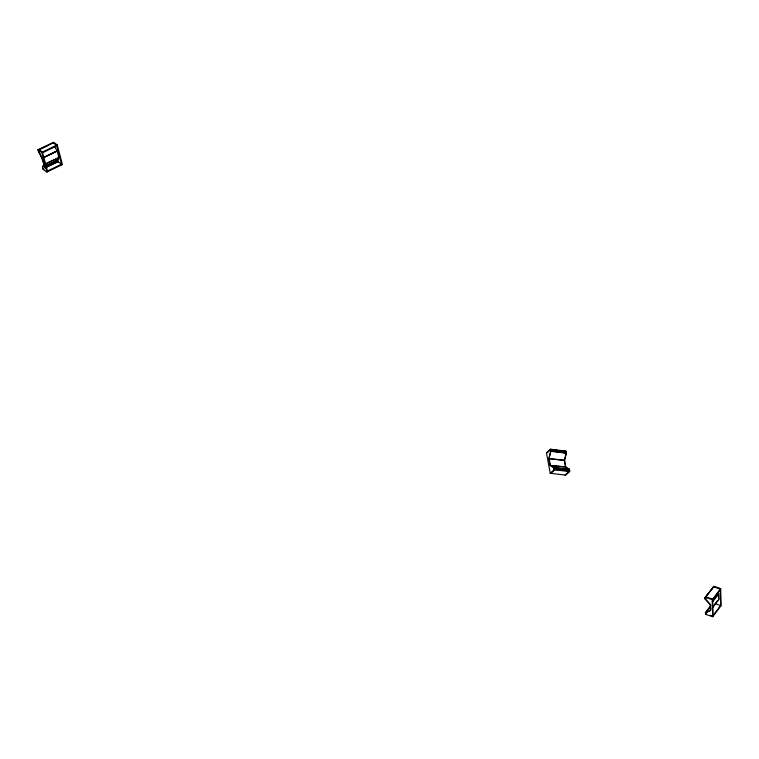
<?xml version="1.0" encoding="UTF-8"?>
<svg xmlns="http://www.w3.org/2000/svg" width="759" height="759" viewBox="0 0 759 759"><rect width="100%" height="100%" fill="white"/><g stroke="black" fill="none" stroke-linecap="round" stroke-linejoin="round"><path stroke-width="1.14" d="M559.279 468.455L553.747 467.791L550.076 465.428L548.823 458.588L550.702 451.178L550.351 449.224L565.853 451.074L566.205 453.028L564.326 460.438L565.578 467.278L569.25 469.641L569.601 471.595L565.721 475.125L550.218 473.284L546.461 452.753L550.351 449.224M562.884 452.63L566.413 453.151L564.554 460.495L549.051 458.645L550.92 450.979L566.423 452.829L566.157 451.358L550.436 449.717M550.114 465.457L565.721 466.889L569.354 469.223L568.538 469.555M550.218 473.284L554.098 469.745L553.852 467.383L550.218 465.039M39.231 151.316L38.453 151.809L42.286 158.289L57.779 150.775M705.054 597.608L713.83 586.66L705.054 597.608L705.083 598.832L710.462 604.695L710.576 610.378L705.367 612.636L711.069 605.065M710.405 604.638L705.196 599.098L705.434 597.342L713.821 586.261L720.689 588.595L721.05 605.654L712.663 616.735L705.794 614.392L705.756 612.769L710.652 606.308M705.083 598.832L706.477 596.982M705.472 598.965L705.851 598.462M712.663 616.735L712.303 599.676L720.689 588.595M712.701 599.781L720.319 589.705M712.17 601.792L718.46 593.481M716.43 596.46L718.526 593.69M712.559 601.925L718.801 593.557L718.972 599.297L711.98 608.528M705.794 614.392L706.174 613.889M712.293 607.475L717.246 600.853M710.955 609.875L710.196 610.245L710.462 604.695M713.033 615.615L720.652 605.549L715.746 603.879M548.823 458.588L564.544 460.239L565.797 467.079L550.076 465.428M553.747 467.791L569.468 469.442L569.734 470.903L554.013 469.261L569.734 470.903M550.92 473.36L554.81 469.83L554.668 469.1M565.019 475.039L568.899 471.51L568.766 470.779M57.693 150.538L42.2 158.052C51.223 186.439 38.254 146.572 38.035 149.779L53.528 142.265L57.229 144.874L62.409 164.532L46.916 172.046L43.216 169.447L42.504 167.208L43.908 164.409L42.513 167.426L43.092 168.972M38.529 151.658L37.95 150.102L53.652 142.739M39.193 149.751L47.456 145.737M38.035 149.779L41.736 152.388L57.229 144.874M42.627 152.749L56.707 145.918M43.111 157.853L42.2 158.052M43.396 157.625L56.868 151.183M44.933 163.916L59.61 157.265L45.151 164.276M45.606 165.699L57.997 159.694M45.825 166.069L58.215 160.054M45.749 167.426L57.826 161.563L61.526 164.172L47.438 171.003M46.195 167.473L57.551 161.961M43.216 169.447L43.927 169.105M552.647 449.973L562.618 451.159M552.362 450.182L554.706 450.457M558.235 450.884L560.578 451.159M550.702 451.178L554.023 451.577M556.243 451.842L559.563 452.231M550.911 451.311L566.413 453.151M546.461 452.753L547.173 452.838L551.053 449.309L551.186 450.04M553.852 467.383L569.354 469.223M562.599 468.853L564.819 469.109M554.098 469.745L569.601 471.595M705.434 597.342L712.303 599.676M710.101 615.226L713.043 616.232L712.682 599.174L705.813 596.83L705.823 597.447M705.785 613.993L705.367 612.636M710.528 610.407L705.756 612.769M54.42 146.354L57.191 151.022L58.927 157.578L57.513 160.396L58.007 162.265M61.707 164.874L56.527 145.216L52.826 142.607L53.007 143.309M47.627 171.705L42.438 152.047L38.737 149.438L38.927 150.14M41.736 152.388L46.916 172.046M565.142 450.988L565.275 451.719M550.654 449.518L550.92 450.979M553.966 467.591L554.231 469.062M549.042 458.389L550.294 465.229M720.671 606.156L720.31 589.098L713.441 586.764L713.451 587.371M718.469 594.117L718.583 599.8"/></g></svg>
